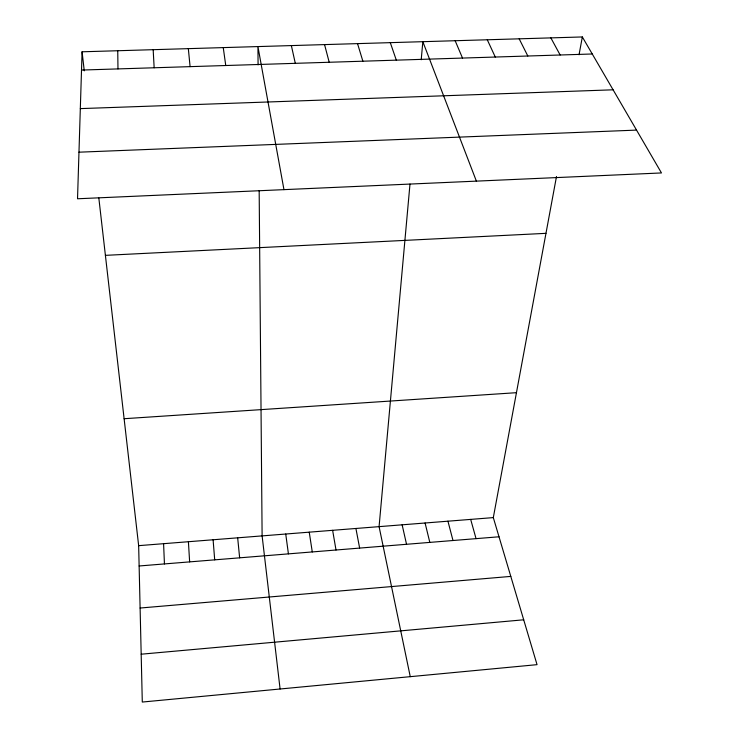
<?xml version="1.0" encoding="UTF-8"?>
<svg xmlns="http://www.w3.org/2000/svg" width="739" height="739" viewBox="0 0 739 739"><rect width="100%" height="100%" fill="white"/><g stroke="black" fill="none" stroke-linecap="round" stroke-linejoin="round"><path stroke-width="1.11" d="M82.084 51.795L77.53 198.773L661.47 172.944L582.341 36.95L82.084 51.795L84.264 70.842M409.988 184.066L379.079 526.639L410.256 676.665M421.212 59.748L422.837 41.68L476.387 181.129M98.832 198.015L138.655 545.659L142.294 702.05L537.041 664.657L493.31 517.605L556.504 176.473M579.043 54.769L582.341 36.95M141.186 654.2L523.702 619.799M140.105 608.031L510.797 576.402M139.126 565.982L499.01 536.782M138.655 545.659L493.31 517.605M124.115 418.717L516.45 392.686M105.4 255.352L545.964 233.339M78.971 152.188L636.538 130.101M80.32 108.615L613.102 89.807M81.521 70.057L592.253 53.984M550.86 37.883L560.144 54.991M519.175 38.825L527.822 56.007M487.278 39.767L495.278 57.032M455.159 40.728L462.512 58.067M390.294 42.65L396.316 60.145M357.537 43.619L362.877 61.198M470.678 519.397L476.055 538.648M324.56 44.599L329.206 62.261M447.936 521.189L452.998 540.514M425.091 523L429.821 542.398M402.136 524.81L406.533 544.283M291.36 45.587L295.304 63.332M355.912 528.468L359.634 548.089M283.961 189.646L257.929 46.575L258.087 64.884M332.624 530.316L336.014 550.01M309.235 532.163L312.274 551.931M223.252 47.601L225.755 65.522M285.734 534.02L288.422 553.871M280.09 688.997L262.114 535.886L259.167 190.736M237.672 537.826L239.639 557.825M188.334 48.645L190.089 66.639M213.1 539.766L214.698 559.848M188.408 541.724L189.637 561.88M153.167 49.689L154.155 67.776M163.587 543.682L164.446 563.931M117.75 50.732L117.972 68.912"/></g></svg>
